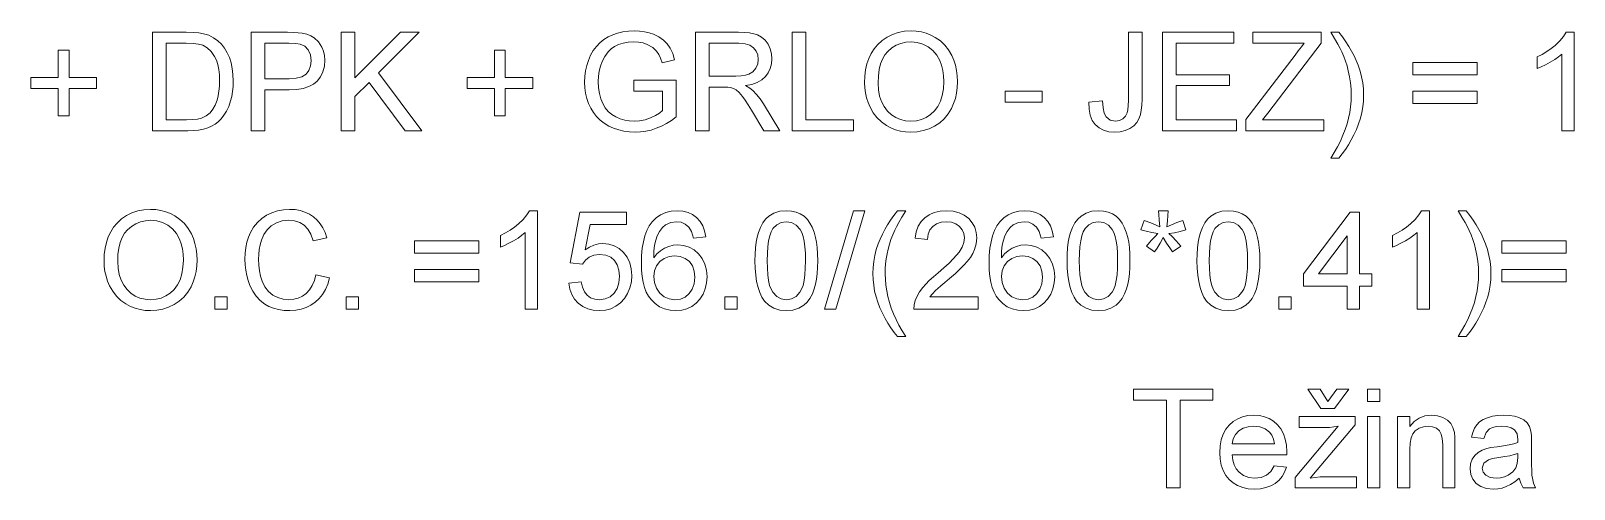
# Model space of a CAD drawing. Extents: x 0 to 297, y 0 to 420.
# Drawn here: x 172 to 234.7, y 48.9 to 67.5 of the extents above; entities that cross this region are included whole.
import ezdxf

# ---------------------------------------------------------------- set-up
doc = ezdxf.new("R2010")
doc.units = 0

msp = doc.modelspace()

# ---------------------------------------------------------------- linework, layer by layer
at = {"color": 7, "lineweight": 13}
for points in [[(176.929, 63.431), (176.929, 67.431), (178.295, 67.431), (178.579, 67.425), (178.814, 67.406), (179, 67.374), (179.217, 67.307), (179.41, 67.211), (179.582, 67.087), (179.729, 66.944), (179.856, 66.783), (179.964, 66.602), (180.051, 66.404), (180.119, 66.188), (180.168, 65.958), (180.197, 65.713), (180.207, 65.453), (180.2, 65.231), (180.181, 65.023), (180.148, 64.827), (180.101, 64.645), (180.024, 64.424), (179.934, 64.23), (179.831, 64.062), (179.718, 63.92), (179.597, 63.799), (179.47, 63.7), (179.33, 63.619), (179.172, 63.552), (178.996, 63.499), (178.802, 63.461), (178.59, 63.439), (178.36, 63.431)], [(180.929, 63.431), (180.929, 67.431), (182.412, 67.431), (182.652, 67.427), (182.852, 67.414), (183.01, 67.394), (183.192, 67.352), (183.354, 67.29), (183.495, 67.21), (183.671, 67.047), (183.81, 66.83), (183.876, 66.662), (183.916, 66.483), (183.929, 66.294), (183.909, 66.053), (183.85, 65.831), (183.752, 65.628), (183.614, 65.445), (183.468, 65.32), (183.282, 65.223), (183.054, 65.153), (182.787, 65.112), (182.479, 65.098), (181.485, 65.098), (181.485, 63.431)], [(184.596, 63.431), (184.596, 67.431), (185.151, 67.431), (185.151, 65.579), (187.004, 67.431), (187.762, 67.431), (186.114, 65.783), (187.874, 63.431), (187.194, 63.431), (185.726, 65.394), (185.151, 64.82), (185.151, 63.431)], [(196.485, 65.042), (196.485, 65.487), (198.207, 65.487), (198.207, 64), (198.009, 63.855), (197.808, 63.728), (197.604, 63.621), (197.397, 63.533), (197.187, 63.464), (196.974, 63.415), (196.759, 63.385), (196.541, 63.375), (196.308, 63.385), (196.084, 63.416), (195.868, 63.466), (195.661, 63.536), (195.463, 63.626), (195.279, 63.736), (195.113, 63.863), (194.967, 64.008), (194.84, 64.171), (194.732, 64.352), (194.643, 64.546), (194.574, 64.749), (194.524, 64.961), (194.495, 65.182), (194.485, 65.412), (194.494, 65.641), (194.524, 65.864), (194.573, 66.081), (194.642, 66.291), (194.73, 66.496), (194.837, 66.687), (194.961, 66.857), (195.102, 67.006), (195.26, 67.135), (195.436, 67.243), (195.626, 67.33), (195.827, 67.399), (196.039, 67.448), (196.263, 67.477), (196.498, 67.487), (196.71, 67.478), (196.913, 67.452), (197.104, 67.409), (197.286, 67.348), (197.504, 67.244), (197.688, 67.115), (197.838, 66.962), (197.961, 66.781), (198.063, 66.566), (198.143, 66.317), (197.632, 66.187), (197.568, 66.375), (197.494, 66.533), (197.41, 66.662), (197.25, 66.817), (197.032, 66.938), (196.862, 66.996), (196.68, 67.031), (196.486, 67.042), (196.258, 67.03), (196.05, 66.993), (195.865, 66.931), (195.701, 66.849), (195.56, 66.752), (195.442, 66.639), (195.299, 66.449), (195.191, 66.242), (195.125, 66.051), (195.078, 65.853), (195.05, 65.647), (195.04, 65.433), (195.052, 65.175), (195.086, 64.939), (195.143, 64.725), (195.223, 64.533), (195.324, 64.363), (195.446, 64.217), (195.59, 64.095), (195.754, 63.995), (195.931, 63.919), (196.113, 63.864), (196.301, 63.831), (196.494, 63.82), (196.72, 63.835), (196.942, 63.882), (197.16, 63.96), (197.358, 64.055), (197.522, 64.154), (197.651, 64.257), (197.651, 65.042)], [(198.985, 63.431), (198.985, 67.431), (200.732, 67.431), (200.973, 67.424), (201.183, 67.404), (201.362, 67.371), (201.511, 67.324), (201.676, 67.234), (201.818, 67.108), (201.936, 66.945), (202.025, 66.758), (202.078, 66.558), (202.096, 66.346), (202.079, 66.143), (202.03, 65.956), (201.947, 65.787), (201.832, 65.633), (201.682, 65.501), (201.496, 65.396), (201.274, 65.317), (201.017, 65.264), (201.195, 65.164), (201.325, 65.065), (201.471, 64.91), (201.612, 64.731), (201.747, 64.527), (202.412, 63.431), (201.772, 63.431), (201.265, 64.27), (201.126, 64.492), (201.004, 64.678), (200.899, 64.825), (200.763, 64.987), (200.642, 65.089), (200.527, 65.151), (200.41, 65.191), (200.297, 65.204), (200.128, 65.209), (199.54, 65.209), (199.54, 63.431)], [(202.912, 63.431), (202.912, 67.431), (203.467, 67.431), (203.467, 63.875), (205.412, 63.875), (205.412, 63.431)], [(205.856, 65.378), (205.867, 65.652), (205.899, 65.908), (205.953, 66.147), (206.029, 66.369), (206.126, 66.572), (206.244, 66.758), (206.384, 66.927), (206.569, 67.098), (206.771, 67.238), (206.989, 67.347), (207.225, 67.424), (207.478, 67.471), (207.748, 67.487), (207.962, 67.476), (208.168, 67.444), (208.365, 67.392), (208.554, 67.318), (208.734, 67.224), (208.94, 67.079), (209.121, 66.909), (209.275, 66.713), (209.404, 66.49), (209.486, 66.297), (209.551, 66.094), (209.597, 65.881), (209.625, 65.658), (209.634, 65.424), (209.624, 65.187), (209.595, 64.961), (209.547, 64.745), (209.479, 64.539), (209.391, 64.343), (209.257, 64.119), (209.098, 63.924), (208.914, 63.758), (208.704, 63.621), (208.478, 63.513), (208.242, 63.437), (207.998, 63.391), (207.745, 63.375), (207.527, 63.386), (207.318, 63.419), (207.118, 63.473), (206.928, 63.549), (206.748, 63.646), (206.541, 63.794), (206.362, 63.967), (206.209, 64.164), (206.082, 64.386), (206.001, 64.576), (205.938, 64.77), (205.892, 64.969), (205.865, 65.171)], [(214.967, 64.587), (215.523, 64.653), (215.547, 64.367), (215.598, 64.149), (215.675, 63.997), (215.836, 63.864), (216.05, 63.82), (216.214, 63.843), (216.354, 63.911), (216.462, 64.02), (216.53, 64.161), (216.557, 64.286), (216.573, 64.454), (216.578, 64.664), (216.578, 67.431), (217.134, 67.431), (217.134, 64.714), (217.126, 64.478), (217.104, 64.27), (217.067, 64.09), (217.014, 63.938), (216.919, 63.77), (216.793, 63.63), (216.635, 63.52), (216.452, 63.439), (216.249, 63.391), (216.026, 63.375), (215.782, 63.394), (215.568, 63.452), (215.385, 63.547), (215.232, 63.681), (215.112, 63.852), (215.028, 64.06), (214.98, 64.305)], [(217.967, 63.431), (217.967, 67.431), (220.856, 67.431), (220.856, 66.987), (218.523, 66.987), (218.523, 65.709), (220.69, 65.709), (220.69, 65.264), (218.523, 65.264), (218.523, 63.875), (220.967, 63.875), (220.967, 63.431)], [(221.356, 63.431), (221.356, 63.895), (223.348, 66.501), (223.483, 66.678), (223.607, 66.839), (223.72, 66.987), (221.634, 66.987), (221.634, 67.431), (224.412, 67.431), (224.412, 66.987), (222.242, 64.15), (222.033, 63.875), (224.523, 63.875), (224.523, 63.431)], [(225.134, 62.32), (224.801, 62.32), (224.945, 62.552), (225.076, 62.784), (225.193, 63.016), (225.297, 63.248), (225.386, 63.481), (225.462, 63.713), (225.524, 63.945), (225.572, 64.178), (225.606, 64.41), (225.627, 64.643), (225.634, 64.875), (225.626, 65.125), (225.604, 65.373), (225.567, 65.621), (225.514, 65.868), (225.462, 66.065), (225.401, 66.258), (225.33, 66.448), (225.249, 66.633), (225.181, 66.773), (225.083, 66.952), (224.956, 67.172), (224.801, 67.431), (225.134, 67.431), (225.28, 67.24), (225.414, 67.049), (225.537, 66.858), (225.649, 66.666), (225.75, 66.475), (225.839, 66.283), (225.917, 66.091), (225.995, 65.857), (226.056, 65.618), (226.099, 65.376), (226.125, 65.129), (226.134, 64.878), (226.126, 64.64), (226.102, 64.405), (226.061, 64.172), (226.004, 63.942), (225.931, 63.715), (225.842, 63.49), (225.742, 63.271), (225.634, 63.062), (225.519, 62.862), (225.398, 62.672), (225.269, 62.491)], [(234.69, 63.431), (234.19, 63.431), (234.19, 66.548), (234.057, 66.436), (233.899, 66.323), (233.716, 66.211), (233.527, 66.108), (233.352, 66.023), (233.19, 65.958), (233.19, 66.431), (233.393, 66.532), (233.583, 66.644), (233.759, 66.766), (233.923, 66.898), (234.112, 67.08), (234.26, 67.257), (234.367, 67.431), (234.69, 67.431)], [(173.096, 64.042), (173.096, 65.153), (171.985, 65.153), (171.985, 65.598), (173.096, 65.598), (173.096, 66.709), (173.54, 66.709), (173.54, 65.598), (174.651, 65.598), (174.651, 65.153), (173.54, 65.153), (173.54, 64.042)], [(177.485, 63.875), (178.314, 63.875), (178.552, 63.884), (178.753, 63.909), (178.917, 63.951), (179.113, 64.041), (179.265, 64.162), (179.378, 64.304), (179.472, 64.476), (179.549, 64.677), (179.594, 64.847), (179.626, 65.035), (179.645, 65.239), (179.651, 65.461), (179.643, 65.705), (179.619, 65.925), (179.579, 66.122), (179.523, 66.294), (179.451, 66.444), (179.308, 66.647), (179.146, 66.8), (178.966, 66.903), (178.8, 66.95), (178.578, 66.977), (178.301, 66.987), (177.485, 66.987)], [(181.485, 65.542), (182.473, 65.542), (182.767, 65.564), (182.999, 65.628), (183.168, 65.735), (183.282, 65.881), (183.351, 66.062), (183.374, 66.278), (183.343, 66.513), (183.252, 66.712), (183.112, 66.862), (182.933, 66.951), (182.752, 66.978), (182.462, 66.987), (181.485, 66.987)], [(190.818, 64.042), (190.818, 65.153), (189.707, 65.153), (189.707, 65.598), (190.818, 65.598), (190.818, 66.709), (191.262, 66.709), (191.262, 65.598), (192.374, 65.598), (192.374, 65.153), (191.262, 65.153), (191.262, 64.042)], [(199.54, 65.653), (200.63, 65.653), (200.844, 65.662), (201.021, 65.687), (201.163, 65.729), (201.325, 65.827), (201.444, 65.97), (201.516, 66.144), (201.54, 66.332), (201.519, 66.512), (201.456, 66.668), (201.351, 66.803), (201.2, 66.905), (201.001, 66.966), (200.753, 66.987), (199.54, 66.987)], [(206.412, 65.371), (206.427, 65.095), (206.472, 64.843), (206.548, 64.616), (206.655, 64.413), (206.791, 64.235), (206.951, 64.085), (207.125, 63.969), (207.316, 63.886), (207.521, 63.836), (207.742, 63.82), (207.967, 63.837), (208.176, 63.887), (208.367, 63.971), (208.543, 64.088), (208.702, 64.239), (208.837, 64.421), (208.943, 64.631), (209.018, 64.869), (209.063, 65.134), (209.078, 65.428), (209.068, 65.664), (209.038, 65.884), (208.988, 66.089), (208.917, 66.279), (208.793, 66.503), (208.637, 66.69), (208.446, 66.842), (208.231, 66.953), (207.999, 67.02), (207.75, 67.042), (207.537, 67.027), (207.336, 66.98), (207.148, 66.903), (206.971, 66.796), (206.807, 66.657), (206.686, 66.514), (206.587, 66.343), (206.511, 66.143), (206.456, 65.914), (206.423, 65.657)], [(230.745, 65.709), (228.134, 65.709), (228.134, 66.209), (230.745, 66.209)], [(211.578, 64.598), (211.578, 65.042), (213.078, 65.042), (213.078, 64.598)], [(230.745, 64.542), (228.134, 64.542), (228.134, 65.042), (230.745, 65.042)], [(174.959, 58.134), (174.969, 58.408), (175.002, 58.665), (175.056, 58.904), (175.131, 59.125), (175.228, 59.329), (175.347, 59.515), (175.487, 59.683), (175.671, 59.854), (175.873, 59.994), (176.092, 60.103), (176.327, 60.181), (176.58, 60.227), (176.85, 60.243), (177.065, 60.232), (177.27, 60.201), (177.468, 60.148), (177.656, 60.075), (177.836, 59.98), (178.043, 59.835), (178.223, 59.665), (178.378, 59.469), (178.506, 59.247), (178.589, 59.054), (178.653, 58.851), (178.7, 58.637), (178.727, 58.414), (178.736, 58.18), (178.727, 57.944), (178.698, 57.717), (178.649, 57.501), (178.581, 57.295), (178.494, 57.099), (178.36, 56.875), (178.201, 56.68), (178.016, 56.514), (177.807, 56.377), (177.58, 56.27), (177.345, 56.193), (177.1, 56.147), (176.848, 56.132), (176.629, 56.143), (176.42, 56.175), (176.221, 56.229), (176.031, 56.305), (175.85, 56.403), (175.644, 56.55), (175.464, 56.723), (175.311, 56.92), (175.185, 57.143), (175.103, 57.332), (175.04, 57.527), (174.995, 57.725), (174.968, 57.928)], [(183.57, 57.591), (184.125, 57.458), (184.05, 57.212), (183.954, 56.99), (183.837, 56.793), (183.7, 56.62), (183.542, 56.472), (183.366, 56.349), (183.175, 56.254), (182.969, 56.186), (182.748, 56.145), (182.512, 56.132), (182.27, 56.142), (182.046, 56.174), (181.841, 56.226), (181.655, 56.299), (181.488, 56.394), (181.302, 56.539), (181.14, 56.714), (181.002, 56.918), (180.887, 57.151), (180.813, 57.353), (180.755, 57.56), (180.714, 57.773), (180.689, 57.992), (180.681, 58.217), (180.69, 58.459), (180.718, 58.689), (180.763, 58.905), (180.828, 59.109), (180.91, 59.301), (181.037, 59.518), (181.189, 59.707), (181.364, 59.869), (181.564, 60.003), (181.781, 60.108), (182.009, 60.183), (182.247, 60.228), (182.496, 60.243), (182.719, 60.231), (182.928, 60.194), (183.122, 60.134), (183.301, 60.049), (183.466, 59.94), (183.614, 59.809), (183.743, 59.658), (183.852, 59.488), (183.943, 59.298), (184.014, 59.088), (183.459, 58.966), (183.36, 59.23), (183.235, 59.441), (183.085, 59.6), (182.908, 59.71), (182.702, 59.776), (182.469, 59.799), (182.2, 59.774), (181.962, 59.701), (181.755, 59.578), (181.583, 59.414), (181.449, 59.217), (181.353, 58.986), (181.302, 58.799), (181.265, 58.609), (181.244, 58.416), (181.236, 58.22), (181.245, 57.974), (181.272, 57.743), (181.316, 57.529), (181.377, 57.331), (181.489, 57.1), (181.635, 56.911), (181.816, 56.764), (182.02, 56.66), (182.234, 56.597), (182.46, 56.576), (182.663, 56.592), (182.849, 56.64), (183.02, 56.72), (183.174, 56.832), (183.308, 56.975), (183.419, 57.15), (183.506, 57.355)], [(175.514, 58.127), (175.529, 57.851), (175.575, 57.599), (175.651, 57.372), (175.757, 57.169), (175.894, 56.991), (176.053, 56.842), (176.228, 56.726), (176.418, 56.643), (176.624, 56.593), (176.845, 56.576), (177.07, 56.593), (177.278, 56.643), (177.47, 56.727), (177.645, 56.845), (177.804, 56.996), (177.94, 57.177), (178.045, 57.387), (178.121, 57.625), (178.166, 57.891), (178.181, 58.185), (178.171, 58.421), (178.141, 58.641), (178.09, 58.846), (178.02, 59.035), (177.896, 59.259), (177.739, 59.447), (177.549, 59.598), (177.334, 59.71), (177.102, 59.776), (176.853, 59.799), (176.64, 59.783), (176.439, 59.737), (176.25, 59.66), (176.074, 59.552), (175.91, 59.414), (175.789, 59.271), (175.69, 59.1), (175.613, 58.9), (175.558, 58.671), (175.525, 58.414)], [(192.57, 56.187), (192.07, 56.187), (192.07, 59.305), (191.937, 59.192), (191.779, 59.08), (191.596, 58.967), (191.408, 58.864), (191.232, 58.78), (191.07, 58.714), (191.07, 59.187), (191.273, 59.289), (191.463, 59.401), (191.64, 59.523), (191.803, 59.655), (191.992, 59.836), (192.14, 60.014), (192.248, 60.187), (192.57, 60.187)], [(193.848, 57.243), (194.348, 57.299), (194.399, 57.079), (194.48, 56.898), (194.59, 56.758), (194.729, 56.657), (194.895, 56.596), (195.089, 56.576), (195.325, 56.605), (195.525, 56.692), (195.687, 56.837), (195.807, 57.029), (195.879, 57.26), (195.903, 57.528), (195.881, 57.781), (195.813, 57.996), (195.7, 58.173), (195.543, 58.304), (195.34, 58.383), (195.093, 58.41), (194.862, 58.383), (194.673, 58.302), (194.522, 58.177), (194.403, 58.021), (193.903, 58.076), (194.292, 60.132), (196.181, 60.132), (196.181, 59.632), (194.704, 59.632), (194.513, 58.597), (194.686, 58.71), (194.862, 58.79), (195.043, 58.838), (195.228, 58.854), (195.465, 58.831), (195.684, 58.763), (195.883, 58.65), (196.063, 58.491), (196.212, 58.296), (196.318, 58.076), (196.382, 57.829), (196.403, 57.557), (196.384, 57.295), (196.327, 57.051), (196.232, 56.825), (196.098, 56.618), (195.939, 56.443), (195.759, 56.307), (195.556, 56.21), (195.332, 56.151), (195.086, 56.132), (194.835, 56.151), (194.609, 56.208), (194.406, 56.303), (194.228, 56.436), (194.079, 56.601), (193.966, 56.79), (193.889, 57.004)], [(199.403, 59.132), (198.903, 59.076), (198.823, 59.34), (198.716, 59.521), (198.571, 59.644), (198.405, 59.718), (198.219, 59.743), (197.989, 59.713), (197.775, 59.621), (197.645, 59.501), (197.531, 59.348), (197.433, 59.163), (197.373, 58.994), (197.33, 58.789), (197.303, 58.548), (197.292, 58.27), (197.42, 58.433), (197.565, 58.566), (197.729, 58.668), (197.903, 58.741), (198.084, 58.784), (198.269, 58.799), (198.508, 58.776), (198.727, 58.708), (198.929, 58.595), (199.111, 58.437), (199.263, 58.242), (199.372, 58.022), (199.437, 57.774), (199.459, 57.501), (199.44, 57.255), (199.386, 57.022), (199.295, 56.8), (199.172, 56.601), (199.021, 56.436), (198.844, 56.304), (198.644, 56.208), (198.428, 56.151), (198.194, 56.132), (197.955, 56.15), (197.735, 56.204), (197.532, 56.293), (197.349, 56.419), (197.183, 56.58), (197.079, 56.72), (196.991, 56.884), (196.92, 57.071), (196.864, 57.282), (196.824, 57.517), (196.8, 57.776), (196.792, 58.058), (196.801, 58.374), (196.827, 58.665), (196.872, 58.929), (196.934, 59.169), (197.014, 59.382), (197.111, 59.57), (197.227, 59.733), (197.389, 59.896), (197.573, 60.024), (197.778, 60.115), (198.004, 60.169), (198.25, 60.187), (198.479, 60.17), (198.686, 60.117), (198.872, 60.03), (199.036, 59.907), (199.174, 59.753), (199.281, 59.573), (199.357, 59.366)], [(201.403, 58.158), (201.409, 58.429), (201.426, 58.68), (201.455, 58.909), (201.495, 59.118), (201.546, 59.306), (201.627, 59.513), (201.724, 59.693), (201.839, 59.845), (201.971, 59.968), (202.175, 60.09), (202.412, 60.163), (202.681, 60.187), (202.884, 60.173), (203.073, 60.13), (203.248, 60.059), (203.404, 59.961), (203.535, 59.837), (203.641, 59.688), (203.729, 59.514), (203.806, 59.317), (203.871, 59.097), (203.909, 58.908), (203.937, 58.688), (203.953, 58.438), (203.959, 58.158), (203.953, 57.889), (203.936, 57.64), (203.908, 57.411), (203.868, 57.203), (203.817, 57.016), (203.738, 56.808), (203.64, 56.628), (203.526, 56.476), (203.394, 56.352), (203.189, 56.23), (202.951, 56.156), (202.681, 56.132), (202.413, 56.156), (202.175, 56.228), (201.968, 56.348), (201.791, 56.516), (201.688, 56.677), (201.601, 56.864), (201.53, 57.074), (201.474, 57.309), (201.435, 57.567), (201.411, 57.851)], [(201.903, 58.16), (201.909, 57.852), (201.928, 57.582), (201.959, 57.349), (202.003, 57.154), (202.059, 56.997), (202.127, 56.878), (202.289, 56.71), (202.473, 56.61), (202.681, 56.576), (202.889, 56.61), (203.073, 56.711), (203.234, 56.879), (203.303, 56.999), (203.359, 57.156), (203.403, 57.351), (203.434, 57.583), (203.452, 57.853), (203.459, 58.16), (203.453, 58.46), (203.434, 58.725), (203.404, 58.954), (203.362, 59.148), (203.308, 59.306), (203.241, 59.429), (203.082, 59.603), (202.893, 59.708), (202.676, 59.743), (202.469, 59.712), (202.289, 59.62), (202.136, 59.466), (202.065, 59.331), (202.006, 59.163), (201.961, 58.962), (201.929, 58.728), (201.91, 58.46)], [(204.236, 56.187), (205.403, 60.187), (205.863, 60.187), (204.696, 56.187)], [(207.196, 55.076), (207.06, 55.248), (206.931, 55.429), (206.809, 55.619), (206.694, 55.819), (206.587, 56.028), (206.486, 56.246), (206.398, 56.471), (206.325, 56.698), (206.269, 56.928), (206.229, 57.161), (206.205, 57.396), (206.196, 57.634), (206.205, 57.885), (206.231, 58.132), (206.275, 58.375), (206.335, 58.613), (206.413, 58.847), (206.492, 59.039), (206.581, 59.231), (206.681, 59.423), (206.793, 59.614), (206.916, 59.806), (207.051, 59.997), (207.196, 60.187), (207.53, 60.187), (207.376, 59.931), (207.25, 59.713), (207.153, 59.536), (207.084, 59.397), (207.003, 59.212), (206.932, 59.022), (206.869, 58.829), (206.816, 58.632), (206.773, 58.433), (206.74, 58.233), (206.716, 58.033), (206.701, 57.833), (206.696, 57.632), (206.703, 57.399), (206.724, 57.167), (206.758, 56.934), (206.807, 56.702), (206.869, 56.469), (206.944, 56.237), (207.034, 56.005), (207.137, 55.773), (207.254, 55.54), (207.385, 55.308), (207.53, 55.076)], [(210.474, 56.687), (210.474, 56.187), (207.863, 56.187), (207.874, 56.366), (207.918, 56.537), (207.994, 56.72), (208.096, 56.899), (208.224, 57.075), (208.342, 57.21), (208.486, 57.353), (208.654, 57.505), (208.848, 57.665), (209.086, 57.873), (209.291, 58.062), (209.463, 58.23), (209.6, 58.379), (209.703, 58.508), (209.823, 58.704), (209.895, 58.896), (209.919, 59.084), (209.896, 59.26), (209.828, 59.416), (209.715, 59.552), (209.565, 59.658), (209.388, 59.722), (209.183, 59.743), (208.968, 59.722), (208.783, 59.658), (208.629, 59.552), (208.513, 59.407), (208.443, 59.231), (208.419, 59.021), (207.919, 59.076), (207.962, 59.331), (208.04, 59.554), (208.153, 59.745), (208.302, 59.903), (208.482, 60.027), (208.691, 60.116), (208.928, 60.17), (209.194, 60.187), (209.462, 60.168), (209.701, 60.108), (209.91, 60.009), (210.089, 59.87), (210.233, 59.701), (210.336, 59.514), (210.398, 59.308), (210.419, 59.082), (210.396, 58.846), (210.329, 58.613), (210.257, 58.457), (210.158, 58.295), (210.032, 58.127), (209.91, 57.989), (209.75, 57.827), (209.552, 57.643), (209.316, 57.437), (209.117, 57.27), (208.954, 57.133), (208.83, 57.025), (208.742, 56.947), (208.617, 56.817), (208.515, 56.687)], [(213.53, 59.132), (213.03, 59.076), (212.95, 59.34), (212.842, 59.521), (212.698, 59.644), (212.532, 59.718), (212.346, 59.743), (212.116, 59.713), (211.901, 59.621), (211.772, 59.501), (211.658, 59.348), (211.559, 59.163), (211.5, 58.994), (211.456, 58.789), (211.429, 58.548), (211.419, 58.27), (211.547, 58.433), (211.692, 58.566), (211.855, 58.668), (212.03, 58.741), (212.21, 58.784), (212.396, 58.799), (212.634, 58.776), (212.854, 58.708), (213.055, 58.595), (213.238, 58.437), (213.39, 58.242), (213.499, 58.022), (213.564, 57.774), (213.585, 57.501), (213.567, 57.255), (213.512, 57.022), (213.421, 56.8), (213.298, 56.601), (213.148, 56.436), (212.971, 56.304), (212.771, 56.208), (212.555, 56.151), (212.321, 56.132), (212.082, 56.15), (211.861, 56.204), (211.659, 56.293), (211.475, 56.419), (211.31, 56.58), (211.206, 56.72), (211.118, 56.884), (211.046, 57.071), (210.991, 57.282), (210.951, 57.517), (210.927, 57.776), (210.919, 58.058), (210.928, 58.374), (210.954, 58.665), (210.999, 58.929), (211.061, 59.169), (211.141, 59.382), (211.238, 59.57), (211.354, 59.733), (211.516, 59.896), (211.7, 60.024), (211.905, 60.115), (212.13, 60.169), (212.377, 60.187), (212.606, 60.17), (212.813, 60.117), (212.999, 60.03), (213.163, 59.907), (213.3, 59.753), (213.408, 59.573), (213.484, 59.366)], [(214.085, 58.158), (214.091, 58.429), (214.108, 58.68), (214.137, 58.909), (214.177, 59.118), (214.229, 59.306), (214.309, 59.513), (214.406, 59.693), (214.521, 59.845), (214.654, 59.968), (214.858, 60.09), (215.094, 60.163), (215.363, 60.187), (215.566, 60.173), (215.755, 60.13), (215.93, 60.059), (216.086, 59.961), (216.217, 59.837), (216.324, 59.688), (216.412, 59.514), (216.488, 59.317), (216.553, 59.097), (216.591, 58.908), (216.619, 58.688), (216.635, 58.438), (216.641, 58.158), (216.635, 57.889), (216.618, 57.64), (216.59, 57.411), (216.55, 57.203), (216.499, 57.016), (216.42, 56.808), (216.323, 56.628), (216.208, 56.476), (216.076, 56.352), (215.871, 56.23), (215.634, 56.156), (215.363, 56.132), (215.095, 56.156), (214.857, 56.228), (214.65, 56.348), (214.473, 56.516), (214.37, 56.677), (214.283, 56.864), (214.212, 57.074), (214.157, 57.309), (214.117, 57.567), (214.093, 57.851)], [(214.585, 58.16), (214.592, 57.852), (214.61, 57.582), (214.641, 57.349), (214.685, 57.154), (214.741, 56.997), (214.81, 56.878), (214.971, 56.71), (215.155, 56.61), (215.363, 56.576), (215.571, 56.61), (215.755, 56.711), (215.917, 56.879), (215.985, 56.999), (216.041, 57.156), (216.085, 57.351), (216.116, 57.583), (216.135, 57.853), (216.141, 58.16), (216.135, 58.46), (216.117, 58.725), (216.087, 58.954), (216.044, 59.148), (215.99, 59.306), (215.923, 59.429), (215.764, 59.603), (215.575, 59.708), (215.358, 59.743), (215.152, 59.712), (214.972, 59.62), (214.818, 59.466), (214.747, 59.331), (214.689, 59.163), (214.644, 58.962), (214.611, 58.728), (214.592, 58.46)], [(217.085, 59.41), (217.215, 59.785), (217.485, 59.691), (217.701, 59.605), (217.861, 59.529), (217.833, 59.815), (217.815, 60.034), (217.808, 60.187), (218.196, 60.187), (218.186, 59.998), (218.166, 59.779), (218.135, 59.531), (218.334, 59.621), (218.553, 59.706), (218.79, 59.785), (218.919, 59.41), (218.684, 59.343), (218.452, 59.292), (218.223, 59.259), (218.353, 59.139), (218.513, 58.969), (218.704, 58.75), (218.369, 58.521), (218.256, 58.68), (218.131, 58.873), (217.995, 59.1), (217.867, 58.867), (217.749, 58.674), (217.639, 58.521), (217.308, 58.75), (217.504, 58.977), (217.66, 59.147), (217.775, 59.259), (217.537, 59.305), (217.307, 59.356)], [(219.363, 58.158), (219.369, 58.429), (219.386, 58.68), (219.415, 58.909), (219.455, 59.118), (219.506, 59.306), (219.587, 59.513), (219.684, 59.693), (219.799, 59.845), (219.931, 59.968), (220.135, 60.09), (220.372, 60.163), (220.641, 60.187), (220.844, 60.173), (221.033, 60.13), (221.208, 60.059), (221.364, 59.961), (221.495, 59.837), (221.601, 59.688), (221.69, 59.514), (221.766, 59.317), (221.831, 59.097), (221.869, 58.908), (221.897, 58.688), (221.913, 58.438), (221.919, 58.158), (221.913, 57.889), (221.896, 57.64), (221.868, 57.411), (221.828, 57.203), (221.777, 57.016), (221.698, 56.808), (221.601, 56.628), (221.486, 56.476), (221.354, 56.352), (221.149, 56.23), (220.911, 56.156), (220.641, 56.132), (220.373, 56.156), (220.135, 56.228), (219.928, 56.348), (219.751, 56.516), (219.648, 56.677), (219.561, 56.864), (219.49, 57.074), (219.434, 57.309), (219.395, 57.567), (219.371, 57.851)], [(219.863, 58.16), (219.869, 57.852), (219.888, 57.582), (219.919, 57.349), (219.963, 57.154), (220.019, 56.997), (220.088, 56.878), (220.249, 56.71), (220.433, 56.61), (220.641, 56.576), (220.849, 56.61), (221.033, 56.711), (221.194, 56.879), (221.263, 56.999), (221.319, 57.156), (221.363, 57.351), (221.394, 57.583), (221.412, 57.853), (221.419, 58.16), (221.413, 58.46), (221.395, 58.725), (221.364, 58.954), (221.322, 59.148), (221.268, 59.306), (221.201, 59.429), (221.042, 59.603), (220.853, 59.708), (220.636, 59.743), (220.43, 59.712), (220.25, 59.62), (220.096, 59.466), (220.025, 59.331), (219.967, 59.163), (219.921, 58.962), (219.889, 58.728), (219.87, 58.46)], [(225.474, 56.187), (225.474, 57.132), (223.696, 57.132), (223.696, 57.632), (225.585, 60.132), (225.974, 60.132), (225.974, 57.632), (226.474, 57.632), (226.474, 57.132), (225.974, 57.132), (225.974, 56.187)], [(228.808, 56.187), (228.308, 56.187), (228.308, 59.305), (228.175, 59.192), (228.017, 59.08), (227.834, 58.967), (227.645, 58.864), (227.47, 58.78), (227.308, 58.714), (227.308, 59.187), (227.511, 59.289), (227.701, 59.401), (227.877, 59.523), (228.041, 59.655), (228.23, 59.836), (228.378, 60.014), (228.486, 60.187), (228.808, 60.187)], [(230.308, 55.076), (229.974, 55.076), (230.119, 55.308), (230.25, 55.54), (230.367, 55.773), (230.47, 56.005), (230.56, 56.237), (230.635, 56.469), (230.697, 56.702), (230.746, 56.934), (230.78, 57.167), (230.801, 57.399), (230.808, 57.632), (230.8, 57.881), (230.778, 58.13), (230.74, 58.377), (230.688, 58.624), (230.636, 58.821), (230.574, 59.015), (230.503, 59.204), (230.423, 59.39), (230.354, 59.529), (230.257, 59.709), (230.13, 59.928), (229.974, 60.187), (230.308, 60.187), (230.453, 59.997), (230.588, 59.806), (230.711, 59.614), (230.823, 59.423), (230.923, 59.231), (231.013, 59.039), (231.091, 58.847), (231.169, 58.613), (231.229, 58.375), (231.273, 58.132), (231.299, 57.885), (231.308, 57.634), (231.299, 57.396), (231.275, 57.161), (231.235, 56.928), (231.178, 56.698), (231.105, 56.471), (231.016, 56.246), (230.915, 56.028), (230.808, 55.819), (230.693, 55.619), (230.571, 55.429), (230.443, 55.248)], [(190.181, 58.465), (187.57, 58.465), (187.57, 58.965), (190.181, 58.965)], [(225.474, 57.632), (225.474, 59.175), (224.308, 57.632)], [(234.363, 58.465), (231.752, 58.465), (231.752, 58.965), (234.363, 58.965)], [(197.292, 57.512), (197.32, 57.27), (197.406, 57.039), (197.539, 56.839), (197.711, 56.694), (197.918, 56.606), (198.156, 56.576), (198.379, 56.603), (198.572, 56.685), (198.736, 56.821), (198.859, 57.003), (198.934, 57.225), (198.959, 57.485), (198.934, 57.735), (198.861, 57.947), (198.739, 58.121), (198.574, 58.251), (198.373, 58.328), (198.136, 58.354), (197.913, 58.328), (197.713, 58.251), (197.538, 58.121), (197.401, 57.95), (197.319, 57.747)], [(211.419, 57.512), (211.447, 57.27), (211.533, 57.039), (211.666, 56.839), (211.838, 56.694), (212.045, 56.606), (212.282, 56.576), (212.505, 56.603), (212.699, 56.685), (212.862, 56.821), (212.986, 57.003), (213.061, 57.225), (213.085, 57.485), (213.061, 57.735), (212.988, 57.947), (212.865, 58.121), (212.701, 58.251), (212.5, 58.328), (212.262, 58.354), (212.039, 58.328), (211.84, 58.251), (211.664, 58.121), (211.528, 57.95), (211.446, 57.747)], [(190.181, 57.299), (187.57, 57.299), (187.57, 57.799), (190.181, 57.799)], [(234.363, 57.299), (231.752, 57.299), (231.752, 57.799), (234.363, 57.799)], [(179.459, 56.187), (179.459, 56.687), (179.959, 56.687), (179.959, 56.187)], [(184.792, 56.187), (184.792, 56.687), (185.292, 56.687), (185.292, 56.187)], [(200.181, 56.187), (200.181, 56.687), (200.681, 56.687), (200.681, 56.187)], [(222.696, 56.187), (222.696, 56.687), (223.196, 56.687), (223.196, 56.187)], [(218.125, 48.944), (218.125, 52.499), (216.792, 52.499), (216.792, 52.944), (220.014, 52.944), (220.014, 52.499), (218.681, 52.499), (218.681, 48.944)], [(224.681, 52.444), (225.042, 52.944), (225.542, 52.944), (224.959, 52.166), (224.403, 52.166), (223.875, 52.944), (224.375, 52.944)], [(226.292, 52.444), (226.292, 52.944), (226.792, 52.944), (226.792, 52.444)], [(222.508, 49.833), (222.999, 49.777), (222.924, 49.578), (222.824, 49.402), (222.698, 49.25), (222.545, 49.121), (222.368, 49.019), (222.168, 48.947), (221.945, 48.903), (221.699, 48.888), (221.451, 48.904), (221.224, 48.95), (221.018, 49.028), (220.834, 49.137), (220.672, 49.276), (220.535, 49.444), (220.429, 49.637), (220.353, 49.854), (220.307, 50.097), (220.292, 50.364), (220.307, 50.641), (220.353, 50.891), (220.43, 51.116), (220.538, 51.315), (220.676, 51.488), (220.838, 51.632), (221.019, 51.744), (221.218, 51.824), (221.436, 51.872), (221.671, 51.888), (221.899, 51.873), (222.11, 51.826), (222.304, 51.748), (222.48, 51.639), (222.639, 51.499), (222.774, 51.331), (222.879, 51.138), (222.954, 50.919), (222.999, 50.675), (223.014, 50.406), (223.012, 50.277), (220.792, 50.277), (220.82, 50.062), (220.877, 49.873), (220.962, 49.711), (221.075, 49.576), (221.258, 49.441), (221.469, 49.36), (221.709, 49.333), (221.971, 49.363), (222.191, 49.452), (222.37, 49.607)], [(220.792, 50.722), (222.514, 50.722), (222.477, 50.916), (222.411, 51.074), (222.316, 51.197), (222.134, 51.334), (221.918, 51.416), (221.669, 51.444), (221.442, 51.422), (221.24, 51.356), (221.064, 51.247), (220.924, 51.101), (220.834, 50.926)], [(223.348, 48.944), (223.348, 49.362), (225.104, 51.444), (224.92, 51.413), (224.751, 51.394), (224.597, 51.388), (223.514, 51.388), (223.514, 51.833), (225.792, 51.833), (225.792, 51.502), (224.249, 49.673), (223.962, 49.333), (224.17, 49.364), (224.368, 49.382), (224.559, 49.388), (225.848, 49.388), (225.848, 48.944)], [(226.292, 48.944), (226.292, 51.833), (226.792, 51.833), (226.792, 48.944)], [(227.514, 48.944), (227.514, 51.833), (228.014, 51.833), (228.014, 51.423), (228.184, 51.627), (228.388, 51.772), (228.626, 51.859), (228.898, 51.888), (229.139, 51.865), (229.36, 51.794), (229.544, 51.686), (229.675, 51.549), (229.764, 51.383), (229.822, 51.189), (229.841, 51.002), (229.848, 50.715), (229.848, 48.944), (229.348, 48.944), (229.348, 50.681), (229.334, 50.939), (229.292, 51.123), (229.215, 51.254), (229.095, 51.357), (228.94, 51.422), (228.762, 51.444), (228.568, 51.422), (228.392, 51.357), (228.236, 51.248), (228.139, 51.128), (228.07, 50.963), (228.028, 50.755), (228.014, 50.503), (228.014, 48.944)], [(232.459, 49.333), (232.275, 49.186), (232.1, 49.071), (231.934, 48.989), (231.768, 48.933), (231.594, 48.899), (231.412, 48.888), (231.129, 48.914), (230.894, 48.991), (230.706, 49.12), (230.568, 49.288), (230.486, 49.485), (230.459, 49.711), (230.482, 49.913), (230.552, 50.097), (230.66, 50.254), (230.796, 50.377), (230.957, 50.469), (231.137, 50.537), (231.311, 50.574), (231.557, 50.61), (231.824, 50.646), (232.054, 50.687), (232.246, 50.73), (232.401, 50.777), (232.403, 50.896), (232.37, 51.134), (232.27, 51.289), (232.131, 51.375), (231.953, 51.427), (231.736, 51.444), (231.535, 51.432), (231.372, 51.395), (231.247, 51.334), (231.11, 51.181), (231.014, 50.944), (230.514, 50.999), (230.568, 51.191), (230.64, 51.356), (230.731, 51.495), (230.847, 51.612), (230.992, 51.709), (231.168, 51.786), (231.368, 51.843), (231.589, 51.877), (231.83, 51.888), (232.064, 51.878), (232.266, 51.849), (232.437, 51.8), (232.64, 51.701), (232.78, 51.578), (232.874, 51.427), (232.934, 51.241), (232.953, 51.068), (232.959, 50.803), (232.959, 50.183), (232.961, 49.886), (232.967, 49.645), (232.977, 49.46), (232.992, 49.331), (233.042, 49.134), (233.125, 48.944), (232.625, 48.944), (232.519, 49.124)], [(232.403, 50.333), (232.258, 50.286), (232.08, 50.244), (231.87, 50.205), (231.627, 50.169), (231.377, 50.128), (231.212, 50.083), (231.025, 49.942), (230.959, 49.736), (230.995, 49.578), (231.102, 49.448), (231.279, 49.362), (231.523, 49.333), (231.699, 49.346), (231.862, 49.385), (232.011, 49.451), (232.196, 49.586), (232.324, 49.755), (232.381, 49.933), (232.401, 50.177)]]:
    msp.add_lwpolyline(points, close=True, dxfattribs=at)

doc.saveas('drawing.dxf')
